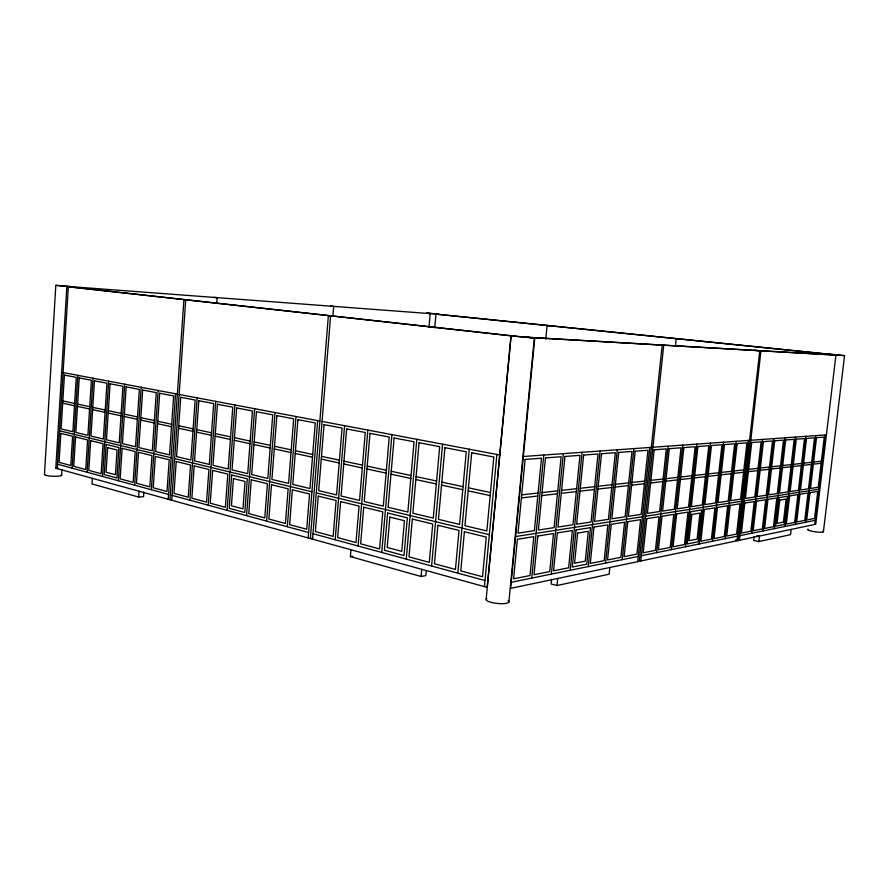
<?xml version="1.0" encoding="UTF-8"?>
<svg xmlns="http://www.w3.org/2000/svg" width="889" height="889" viewBox="0 0 889 889"><rect width="100%" height="100%" fill="white"/><g stroke="black" fill="none" stroke-linecap="round" stroke-linejoin="round"><path stroke-width="1.33" d="M44.45 474.626L55.818 285.347L73.22 286.825L55.818 285.347M510.986 336.031L487.194 587.396L55.796 468.225L66.853 286.591L515.62 336.298L66.853 286.591M57.229 468.625L68.32 286.758M61.663 475.171L62.008 469.636M72.12 468.159L77.876 375.358M87.122 472.248L93.067 378.225M92.389 478.326L92.023 483.938L138.651 497.051L143.562 496.651L143.874 492.006M102.524 476.437L108.669 381.17M118.359 480.749L124.704 384.192M134.628 485.172L141.184 387.304M138.651 497.051L139.051 491.217M151.363 489.728L158.142 390.504M168.232 499.285L175.578 393.794M169.977 499.762L183.934 299.626L188.868 299.982M171.721 500.251L185.734 299.826M189.868 500.207L197.169 397.872M216.683 303.216L217.083 297.693L213.882 297.359M208.204 505.196L215.76 401.372M227.095 510.342L234.907 404.984M246.553 515.642L254.643 408.718M266.611 521.098L275.001 412.552M287.291 526.733L295.993 416.519M308.205 537.945L317.662 420.608M312.539 539.145L330.608 315.951M332.908 316.062L333.686 306.405L330.519 306.083M335.164 539.756L344.588 425.687M426.287 570.86L425.853 575.616L421.097 576.483L350.399 556.592L350.977 549.758M358.078 545.99L367.868 430.076M381.759 552.436L391.927 434.621M406.251 559.103L416.819 439.322M428.987 327.385L430.198 313.617L427.109 313.306M434.732 327.897L435.954 314.128L830.026 354.322L435.954 314.128M421.097 576.483L421.742 569.316M431.587 566.004L442.578 444.178M457.824 573.138L469.259 449.212M484.427 586.629L496.918 454.435M486.161 599.197L511.097 335.875L531.766 337.631L534.345 338.087L508.875 602.12M534.767 338.064L510.608 588.362L815.735 524.232L835.938 355.111L526.41 337.253L835.938 355.111M545.779 339.265L547.113 325.496L549.635 325.674M531.722 578.106L543.779 455.035M551.358 574.094L563.348 453.634M551.569 579.284L551.102 583.984L557.014 585.54L609.143 574.183L609.843 567.504M557.014 585.54L557.725 578.461M570.182 570.26L582.095 452.301M588.24 566.582L600.064 451.012M605.576 563.048L617.31 449.79M622.222 559.659L633.868 448.601M637.68 561.659L649.792 447.467M639.235 561.326L662.183 345.276L656.349 344.654M640.802 561.003L663.727 345.365M675.484 345.588L676.218 338.687L678.551 338.842M656.649 552.636L668.084 446.167M671.373 549.635L682.719 445.122M685.563 546.746L696.809 444.111M699.243 543.957L710.4 443.144M712.456 541.257L723.513 442.211M725.213 538.656L736.17 441.311M737.003 540.779L748.394 440.433M739.415 540.279L760.951 350.866M751.772 533.244L762.518 439.422M754.139 536.367L753.661 540.49L758.828 541.568L790.554 534.656L791.177 529.399M758.828 541.568L759.462 536.067L756.872 535.534M763.218 530.911L773.875 438.61M774.297 528.655L784.854 437.833M785.02 526.466L795.488 437.077M795.422 524.343L805.801 436.332M805.501 522.288L815.78 435.621M814.78 524.432L825.459 434.932M823.392 531.878L844.55 355.656L828.492 354.089L844.55 355.656M511.197 582.284L638.235 556.392M641.358 555.758L737.526 536.145M739.937 535.656L815.269 520.298M515.609 536.545L642.436 516.753M645.558 516.265L741.482 501.296M743.882 500.918L818.991 489.194M350.399 556.592L352.822 556.236M312.806 538.234L310.372 538.545L328.374 315.706L333.253 316.028M521.399 497.94L537.778 496.04M541.779 495.584L557.459 493.773M561.281 493.328L576.316 491.584M579.972 491.161L594.385 489.495M597.897 489.094L611.732 487.494M615.11 487.105L628.39 485.561M631.635 485.194L644.403 483.716M650.615 482.994L662.805 481.582M665.783 481.238L677.529 479.882M680.396 479.549L691.709 478.249M694.476 477.926L705.377 476.66M708.044 476.36L718.568 475.137M721.135 474.837L731.291 473.67M733.781 473.381L743.593 472.248M748.382 471.692L757.806 470.603M760.117 470.337L769.229 469.281M771.463 469.025L780.275 468.003M782.442 467.747L790.977 466.758M793.077 466.525L801.345 465.569M803.378 465.325L811.39 464.402M813.357 464.18L821.136 463.28M521.699 494.862L538.078 493.028M542.068 492.573L557.759 490.817M561.581 490.384L576.605 488.694M580.273 488.283L594.674 486.661M598.197 486.272L612.021 484.716M615.399 484.338L628.679 482.838M631.923 482.483L644.681 481.049M650.904 480.349L663.083 478.971M666.072 478.638L677.807 477.326M680.674 477.004L691.975 475.726M694.742 475.415L705.644 474.193M708.311 473.893L718.834 472.715M721.412 472.426L731.569 471.281M734.047 471.003L743.86 469.903M748.649 469.359L758.073 468.303M760.384 468.047L769.485 467.014M771.719 466.769L780.542 465.78M782.698 465.536L791.232 464.569M793.332 464.336L801.6 463.413M803.634 463.18L811.646 462.28M813.613 462.058L821.392 461.191M523.343 456.49L651.348 447.356M652.893 447.245L749.594 440.344M750.783 440.266L826.414 434.865M55.796 468.225L58.218 468.092M534.345 338.087L511.097 335.875M430.198 313.617L70.22 286.614L73.387 286.969M754.361 350.233L759.773 350.799L738.214 540.523L735.581 539.967M63.086 372.569L177.344 394.127M179.122 394.46L319.862 421.019M322.074 421.442L499.729 454.968M62.83 400.939L74.632 403.473M77.61 404.106L89.722 406.706M92.778 407.362L105.224 410.018M108.369 410.696L121.148 413.441M124.382 414.13L137.517 416.941M140.84 417.652L154.353 420.553M157.775 421.275L171.677 424.253M178.722 425.764L193.113 428.854M196.758 429.631L211.571 432.799M215.316 433.61L230.584 436.877M234.44 437.699L250.176 441.077M254.154 441.922L270.378 445.4M274.479 446.278L291.214 449.856M295.448 450.767L312.717 454.468M321.485 456.346L339.431 460.191M343.976 461.158L362.523 465.136M367.213 466.136L386.382 470.248M391.238 471.281L411.062 475.537M416.096 476.604L436.61 481.005M441.811 482.116L463.058 486.672M468.447 487.828L490.472 492.539M62.697 403.184L74.487 405.74M77.465 406.384L89.578 408.996M92.634 409.662L105.069 412.352M108.214 413.029L120.993 415.796M124.227 416.497L137.362 419.33M140.684 420.053L154.197 422.975M157.609 423.709L171.499 426.72M178.556 428.242L192.935 431.354M196.58 432.132L211.393 435.343M215.138 436.155L230.395 439.444M234.252 440.288L249.976 443.689M253.954 444.544L270.167 448.045M274.279 448.934L291.003 452.557M295.237 453.468L312.495 457.202M321.262 459.102L339.198 462.98M343.743 463.958L362.279 467.97M366.979 468.981L386.137 473.126M390.993 474.17L410.807 478.46M415.83 479.549L436.343 483.983M441.544 485.105L462.78 489.695M468.17 490.861L490.183 495.618M59.541 430.809L171.121 457.779M174.633 458.624L311.928 491.806M316.284 492.862L489.339 534.689M57.496 464.18L168.566 494.417M172.066 495.362L308.639 532.533M312.984 533.722L485.005 580.539M508.041 600.62A11.513 2.767 5.9 0 1 497.529 603.464A11.513 2.767 5.9 0 1 486.961 598.575M822.858 531.189A8.023 1.178 7.8 0 1 815.457 531.844A8.023 1.178 7.8 0 1 808.212 529.222M61.263 474.815A8.623 1.345 2.3 0 1 53.429 476.26A8.623 1.345 2.3 0 1 44.661 474.282M60.852 433.399L59.074 462.358L70.776 465.514L72.598 436.255L60.852 433.399M64.408 375.091L61.119 428.931L72.876 431.743L76.243 377.347L64.408 375.091M75.565 436.977L73.731 466.314L85.744 469.559L87.622 439.922L75.565 436.977M79.232 377.925L75.843 432.454L87.911 435.343L91.389 380.236L79.232 377.925M90.667 440.666L88.778 470.381L101.124 473.715L103.057 443.678L90.667 440.666M94.456 380.825L90.956 436.077L103.357 439.044L106.947 383.203L94.456 380.825M106.18 444.444L104.235 474.548L116.915 477.982L118.915 447.545L106.18 444.444M110.103 383.804L106.48 439.799L119.215 442.855L122.938 386.259L110.103 383.804M107.636 447.645L106.047 472.203L115.437 474.715L117.059 449.967L107.636 447.645M122.126 448.334L120.115 478.838L133.15 482.36L135.206 451.523L122.126 448.334M126.171 386.871L122.438 443.622L135.528 446.756L139.362 389.393L126.171 386.871M138.517 452.323L136.439 483.249L149.841 486.872L151.963 455.601L138.517 452.323M142.696 390.027L138.84 447.556L152.297 450.779L156.264 392.616L142.696 390.027M155.364 456.435L153.219 487.783L166.999 491.506L169.21 459.802L155.364 456.435M159.687 393.271L155.697 451.59L169.543 454.912L173.644 395.927L159.687 393.271M176.222 461.513L173.988 493.395L188.246 497.251L190.546 465.003L176.222 461.513M180.723 397.283L176.567 456.59L190.902 460.024L195.169 400.039L180.723 397.283M194.169 465.88L191.857 498.218L206.537 502.185L208.915 469.481L194.169 465.88M198.814 400.728L194.524 460.902L209.282 464.436L213.693 403.573L198.814 400.728M212.638 470.392L210.249 503.196L225.373 507.275L227.828 474.093L212.638 470.392M217.461 404.284L213.004 465.325L228.206 468.97L232.785 407.206L217.461 404.284M231.673 475.026L229.195 508.308L244.775 512.52L247.32 478.838L231.673 475.026M236.663 407.951L232.051 469.892L247.72 473.648L252.454 410.962L236.663 407.951M233.44 478.615L231.418 505.763L242.975 508.852L245.042 481.471L233.44 478.615M251.287 479.804L248.72 513.586L264.778 517.92L267.422 483.738L251.287 479.804M256.443 411.729L251.676 474.593L267.822 478.46L272.734 414.83L256.443 411.729M271.501 484.738L268.845 519.02L285.413 523.499L288.147 488.794L271.501 484.738M276.857 415.619L271.912 479.438L288.569 483.438L293.659 418.819L276.857 415.619M292.359 489.817L289.603 524.632L306.705 529.244L309.539 494.006L292.359 489.817M297.915 419.63L292.781 484.449L309.972 488.561L315.251 422.942L297.915 419.63M318.262 496.129L315.384 531.589L333.142 536.389L336.109 500.474L318.262 496.129M324.063 424.62L318.707 490.661L336.564 494.94L342.087 428.054L324.063 424.62M340.631 501.585L337.642 537.601L355.989 542.557L359.067 506.074L340.631 501.585M346.643 428.931L341.087 496.018L359.545 500.44L365.268 432.487L346.643 428.931M363.734 507.208L360.634 543.812L379.603 548.935L382.792 511.853L363.734 507.208M369.991 433.388L364.212 501.563L383.292 506.13L389.238 437.055L369.991 433.388M387.626 513.031L384.404 550.235L404.017 555.536L407.34 517.843L387.626 513.031M394.116 437.988L388.126 507.297L407.851 512.02L414.041 441.789L394.116 437.988M389.849 517.109L387.215 547.468L401.761 551.358L404.451 520.71L389.849 517.109M412.34 519.054L408.996 556.881L429.287 562.359L432.732 524.032L412.34 519.054M419.086 442.744L412.852 513.22L433.265 518.109L439.699 446.678L419.086 442.744M437.91 525.288L434.432 563.748L455.435 569.427L459.035 530.433L437.91 525.288M444.933 447.678L438.444 519.354L459.58 524.421L466.281 451.745L444.933 447.678M464.391 531.744L460.769 570.871L482.538 576.75L486.272 537.078L464.391 531.744M471.692 452.779L464.947 525.699L486.85 530.955L493.817 457.002L471.692 452.779M517.398 539.267L513.575 578.828L530 575.527L533.811 536.656L517.398 539.267M525.121 459.435L517.998 533.167L534.4 530.655L541.49 458.213L525.121 459.435M537.812 536.023L534.011 574.727L549.724 571.571L553.514 533.522L537.812 536.023M545.479 457.913L538.39 530.044L554.091 527.644L561.137 456.746L545.479 457.913M557.336 532.911L553.558 570.805L568.627 567.782L572.383 530.511L557.336 532.911M564.96 456.457L557.925 527.066L572.972 524.766L579.961 455.335L564.96 456.457M576.061 529.933L572.305 567.038L586.762 564.137L590.485 527.633L576.061 529.933M583.629 455.068L576.639 524.199L591.063 521.999L598.008 453.99L583.629 455.068M577.606 533.067L574.55 563.237L585.262 561.126L588.296 531.322L577.606 533.067M594.008 527.066L590.285 563.437L604.164 560.648L607.865 524.866L594.008 527.066M601.52 453.723L594.585 521.454L608.432 519.343L615.332 452.701L601.52 453.723M611.243 524.321L607.543 559.97L620.878 557.292L624.556 522.21L611.243 524.321M618.7 452.445L611.821 518.82L625.123 516.787L631.957 451.456L618.7 452.445M627.801 521.687L624.134 556.636L636.946 554.069L640.591 519.654L627.801 521.687M635.202 451.212L628.367 516.298L641.158 514.342L647.948 450.267L635.202 451.212M646.825 518.654L643.192 552.814L655.426 550.358L659.038 516.709L646.825 518.654M654.148 449.801L647.381 513.386L659.594 511.519L666.317 448.889L654.148 449.801M662.027 516.242L658.416 549.758L670.206 547.391L673.784 514.364L662.027 516.242M669.295 448.667L662.583 511.064L674.34 509.264L681.007 447.8L669.295 448.667M676.662 513.909L673.084 546.813L684.441 544.535L687.997 512.097L676.662 513.909M683.874 447.578L677.218 508.83L688.542 507.097L695.154 446.734L683.874 447.578M690.764 511.664L687.219 543.979L698.176 541.779L701.699 509.919L690.764 511.664M697.921 446.534L691.32 506.674L702.243 504.996L708.8 445.722L697.921 446.534M691.875 514.431L688.986 540.712L697.098 539.112L699.976 513.109L691.875 514.431M704.377 509.497L700.854 541.245L711.422 539.123L714.923 507.808L704.377 509.497M711.456 445.522L704.91 504.596L715.456 502.985L721.957 444.733L711.456 445.522M717.501 507.397L714.011 538.601L724.224 536.556L727.68 505.774L717.501 507.397M724.524 444.544L718.034 502.585L728.213 501.029L734.658 443.789L724.524 444.544M730.18 505.385L726.724 536.056L736.581 534.078L740.015 503.819L730.18 505.385M737.137 443.6L730.714 500.651L740.548 499.151L746.927 442.878L737.137 443.6M744.815 503.052L741.393 533.111L750.872 531.211L754.261 501.54L744.815 503.052M751.705 442.522L745.349 498.418L754.783 496.973L761.106 441.811L751.705 442.522M756.583 501.174L753.183 530.744L762.351 528.899L765.718 499.718L756.583 501.174M763.407 441.644L757.106 496.618L766.24 495.217L772.497 440.966L763.407 441.644M767.952 499.362L764.596 528.455L773.463 526.677L776.797 497.951L767.952 499.362M774.719 440.8L768.474 494.873L777.319 493.528L783.52 440.144L774.719 440.8M778.964 497.607L775.641 526.232L784.22 524.51L787.532 496.251L778.964 497.607M785.676 439.977L779.486 493.195L788.043 491.884L794.188 439.344L785.676 439.977M779.775 500.085L777.064 523.365L783.431 522.11L786.132 499.051L779.775 500.085M789.632 495.918L786.332 524.088L794.655 522.421L797.933 494.595L789.632 495.918M796.277 439.188L790.143 491.561L798.433 490.295L804.523 438.577L796.277 439.188M799.967 494.262L796.688 522.01L804.756 520.387L808.012 492.984L799.967 494.262M806.545 438.421L800.467 489.983L808.512 488.761L814.546 437.821L806.545 438.421M809.979 492.673L806.734 519.998L814.557 518.42L817.78 491.428L809.979 492.673M816.502 437.677L810.479 488.461L818.28 487.261L824.259 437.099L816.502 437.677M438.699 314.184L426.553 313.095L438.699 314.184"/></g></svg>
